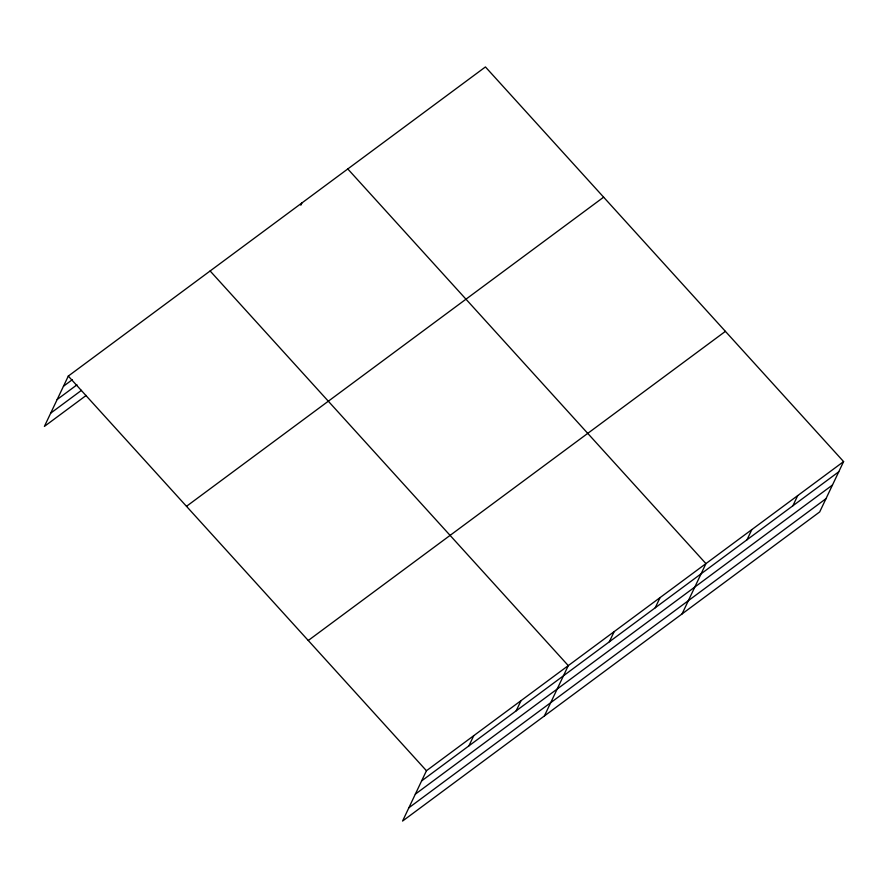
<?xml version="1.0" encoding="UTF-8"?>
<svg xmlns="http://www.w3.org/2000/svg" width="888" height="888" viewBox="0 0 888 888"><rect width="100%" height="100%" fill="white"/><g stroke="black" fill="none" stroke-linecap="round" stroke-linejoin="round"><path stroke-width="1.33" d="M843.6 461.594L426.451 770.729L402.564 821.056L819.702 511.921L843.6 461.594L485.436 66.944L68.298 376.079L44.4 426.406L86.18 395.438M300.821 205.228L301.898 202.964M468.897 745.876L473.737 735.697M516.172 710.833L521.012 700.665M544.388 715.95L568.287 665.623L210.123 270.973M609.335 641.791L614.174 631.623M655.222 607.792L660.062 597.613M682.051 613.941L705.938 563.614L347.785 168.953M746.997 539.782L751.825 529.603M792.884 505.772L797.713 495.604M63.47 386.247L72.261 379.731M57.176 399.5L76.967 384.837M50.694 413.153L81.474 390.343M186.491 506.315L603.629 197.18M308.258 640.492L725.407 331.357M421.622 780.907L838.772 471.772M415.329 794.161L832.478 485.026M408.846 807.803L825.995 498.668M68.298 376.079L426.451 770.729"/></g></svg>
